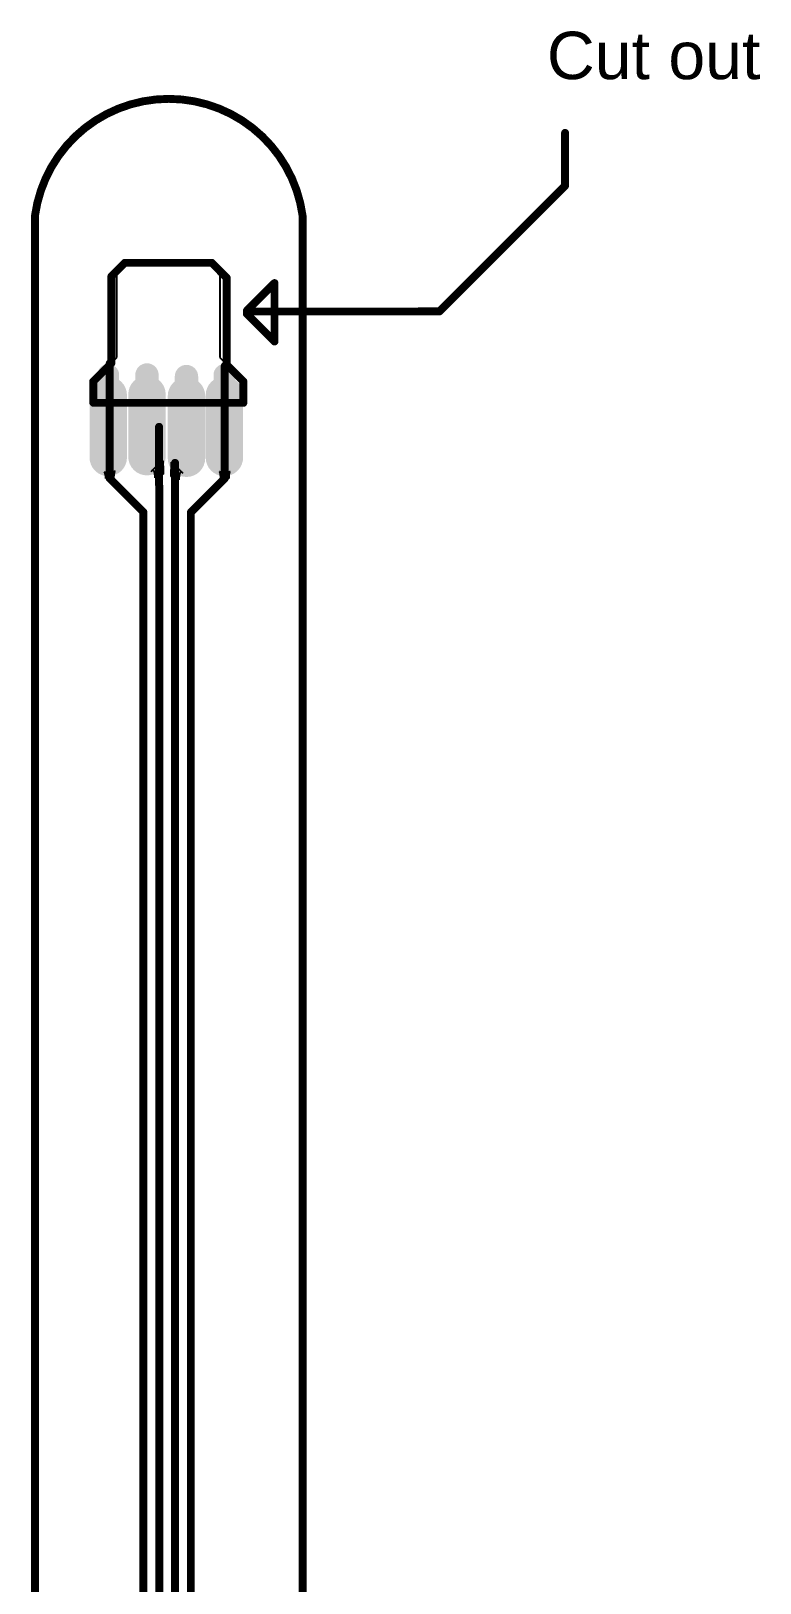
# Model space of a CAD drawing. Header units: inches. Extents: x 0.06 to 0.98, y 0.09 to 4.02.
# Drawn here: x 0.058 to 0.98, y 2.059 to 4.023 of the extents above; entities that cross this region are included whole.
import ezdxf

# ---------------------------------------------------------------- set-up
doc = ezdxf.new("R2010")
doc.units = ezdxf.units.IN
doc.header["$MEASUREMENT"] = 0
for name, color, linetype in [('Bottom Layer', 5, 'Continuous'), ('Bottom Solder', 6, 'Continuous'), ('Mechanical 1', 6, 'Continuous'), ('Multi-Layer', 9, 'Continuous'), ('Pad Holes', 156, 'Continuous'), ('Top Layer', 1, 'Continuous'), ('Top Solder', 216, 'Continuous')]:
    doc.layers.add(name, color=color, linetype=linetype)
doc.styles.add('Arial', font='', dxfattribs={"height": 0.2})
doc.styles.get('Arial').set_extended_font_data('Arial')

# ---------------------------------------------------------------- blocks, each defined once
blk = doc.blocks.new('HE144P_BURIED_632')
at = {"layer": 'Bottom Layer'}
h = blk.add_hatch(color=5, dxfattribs=at)
edge = h.paths.add_edge_path()
edge.add_arc((0, 0.0197), 0.0197, 0, 180)
edge.add_line((-0.0197, 0.0197), (-0.0197, -0.0591))
edge.add_arc((0, -0.0591), 0.0197, 180, 360)
edge.add_line((0.0197, -0.0591), (0.0197, 0.0197))
h = blk.add_hatch(color=5, dxfattribs=at)
edge = h.paths.add_edge_path()
edge.add_arc((0.049, 0.0207), 0.0197, 0, 180)
edge.add_line((0.0293, 0.0207), (0.0293, -0.0581))
edge.add_arc((0.049, -0.0581), 0.0197, 180, 360)
edge.add_line((0.0687, -0.0581), (0.0687, 0.0207))
h = blk.add_hatch(color=5, dxfattribs=at)
edge = h.paths.add_edge_path()
edge.add_arc((0.147, 0.0197), 0.0197, 0, 180)
edge.add_line((0.1273, 0.0197), (0.1273, -0.0591))
edge.add_arc((0.147, -0.0591), 0.0197, 180, 360)
edge.add_line((0.1667, -0.0591), (0.1667, 0.0197))
h = blk.add_hatch(color=5, dxfattribs=at)
edge = h.paths.add_edge_path()
edge.add_arc((0.099, 0.0187), 0.0197, 0, 180)
edge.add_line((0.0793, 0.0187), (0.0793, -0.0601))
edge.add_arc((0.099, -0.0601), 0.0197, 180, 360)
edge.add_line((0.1187, -0.0601), (0.1187, 0.0187))
at = {"layer": 'Bottom Solder'}
h = blk.add_hatch(color=6, dxfattribs=at)
edge = h.paths.add_edge_path()
edge.add_arc((0, 0.0197), 0.0237, 0, 180)
edge.add_line((-0.0237, 0.0197), (-0.0237, -0.0591))
edge.add_arc((0, -0.0591), 0.0237, 180, 360)
edge.add_line((0.0237, -0.0591), (0.0237, 0.0197))
h = blk.add_hatch(color=6, dxfattribs=at)
edge = h.paths.add_edge_path()
edge.add_arc((0.049, 0.0207), 0.0237, 0, 180)
edge.add_line((0.0253, 0.0207), (0.0253, -0.0581))
edge.add_arc((0.049, -0.0581), 0.0237, 180, 360)
edge.add_line((0.0727, -0.0581), (0.0727, 0.0207))
h = blk.add_hatch(color=6, dxfattribs=at)
edge = h.paths.add_edge_path()
edge.add_arc((0.099, 0.0187), 0.0237, 0, 180)
edge.add_line((0.0753, 0.0187), (0.0753, -0.0601))
edge.add_arc((0.099, -0.0601), 0.0237, 180, 360)
edge.add_line((0.1227, -0.0601), (0.1227, 0.0187))
h = blk.add_hatch(color=6, dxfattribs=at)
edge = h.paths.add_edge_path()
edge.add_arc((0.147, 0.0197), 0.0237, 0, 180)
edge.add_line((0.1233, 0.0197), (0.1233, -0.0591))
edge.add_arc((0.147, -0.0591), 0.0237, 180, 360)
edge.add_line((0.1707, -0.0591), (0.1707, 0.0197))
at = {"layer": 'Multi-Layer'}
h = blk.add_hatch(color=9, dxfattribs=at)
edge = h.paths.add_edge_path()
edge.add_arc((0, 0.0197), 0.0197, 0, 180)
edge.add_line((-0.0197, 0.0197), (-0.0197, -0.0591))
edge.add_arc((0, -0.0591), 0.0197, 180, 360)
edge.add_line((0.0197, -0.0591), (0.0197, 0.0197))
h = blk.add_hatch(color=9, dxfattribs=at)
edge = h.paths.add_edge_path()
edge.add_arc((0.049, 0.0207), 0.0197, 0, 180)
edge.add_line((0.0293, 0.0207), (0.0293, -0.0581))
edge.add_arc((0.049, -0.0581), 0.0197, 180, 360)
edge.add_line((0.0687, -0.0581), (0.0687, 0.0207))
h = blk.add_hatch(color=9, dxfattribs=at)
edge = h.paths.add_edge_path()
edge.add_arc((0.147, 0.0197), 0.0197, 0, 180)
edge.add_line((0.1273, 0.0197), (0.1273, -0.0591))
edge.add_arc((0.147, -0.0591), 0.0197, 180, 360)
edge.add_line((0.1667, -0.0591), (0.1667, 0.0197))
h = blk.add_hatch(color=9, dxfattribs=at)
edge = h.paths.add_edge_path()
edge.add_arc((0.099, 0.0187), 0.0197, 0, 180)
edge.add_line((0.0793, 0.0187), (0.0793, -0.0601))
edge.add_arc((0.099, -0.0601), 0.0197, 180, 360)
edge.add_line((0.1187, -0.0601), (0.1187, 0.0187))
at = {"layer": 'Pad Holes'}
h = blk.add_hatch(color=7, dxfattribs=at)
edge = h.paths.add_edge_path()
edge.add_arc((0, 0.0453), 0.0138, 0, 180)
edge.add_line((-0.0138, 0.0453), (-0.0138, -0.0453))
edge.add_arc((0, -0.0453), 0.0138, 180, 360)
edge.add_line((0.0138, -0.0453), (0.0138, 0.0453))
h = blk.add_hatch(color=7, dxfattribs=at)
edge = h.paths.add_edge_path()
edge.add_arc((0.049, 0.0453), 0.0148, 0, 180)
edge.add_line((0.0342, 0.0453), (0.0342, -0.0433))
edge.add_arc((0.049, -0.0433), 0.0148, 180, 360)
edge.add_line((0.0638, -0.0433), (0.0638, 0.0453))
h = blk.add_hatch(color=7, dxfattribs=at)
edge = h.paths.add_edge_path()
edge.add_arc((0.147, 0.0453), 0.0138, 0, 180)
edge.add_line((0.1332, 0.0453), (0.1332, -0.0453))
edge.add_arc((0.147, -0.0453), 0.0138, 180, 360)
edge.add_line((0.1608, -0.0453), (0.1608, 0.0453))
h = blk.add_hatch(color=7, dxfattribs=at)
edge = h.paths.add_edge_path()
edge.add_arc((0.099, 0.0433), 0.0148, 0, 180)
edge.add_line((0.0842, 0.0433), (0.0842, -0.0453))
edge.add_arc((0.099, -0.0453), 0.0148, 180, 360)
edge.add_line((0.1138, -0.0453), (0.1138, 0.0433))
at = {"layer": 'Top Layer'}
h = blk.add_hatch(color=1, dxfattribs=at)
edge = h.paths.add_edge_path()
edge.add_arc((0, 0.0197), 0.0197, 0, 180)
edge.add_line((-0.0197, 0.0197), (-0.0197, -0.0591))
edge.add_arc((0, -0.0591), 0.0197, 180, 360)
edge.add_line((0.0197, -0.0591), (0.0197, 0.0197))
h = blk.add_hatch(color=1, dxfattribs=at)
edge = h.paths.add_edge_path()
edge.add_arc((0.049, 0.0207), 0.0197, 0, 180)
edge.add_line((0.0293, 0.0207), (0.0293, -0.0581))
edge.add_arc((0.049, -0.0581), 0.0197, 180, 360)
edge.add_line((0.0687, -0.0581), (0.0687, 0.0207))
h = blk.add_hatch(color=1, dxfattribs=at)
edge = h.paths.add_edge_path()
edge.add_arc((0.147, 0.0197), 0.0197, 0, 180)
edge.add_line((0.1273, 0.0197), (0.1273, -0.0591))
edge.add_arc((0.147, -0.0591), 0.0197, 180, 360)
edge.add_line((0.1667, -0.0591), (0.1667, 0.0197))
h = blk.add_hatch(color=1, dxfattribs=at)
edge = h.paths.add_edge_path()
edge.add_arc((0.099, 0.0187), 0.0197, 0, 180)
edge.add_line((0.0793, 0.0187), (0.0793, -0.0601))
edge.add_arc((0.099, -0.0601), 0.0197, 180, 360)
edge.add_line((0.1187, -0.0601), (0.1187, 0.0187))
at = {"layer": 'Top Solder'}
h = blk.add_hatch(color=216, dxfattribs=at)
edge = h.paths.add_edge_path()
edge.add_arc((0, 0.0197), 0.0237, 0, 180)
edge.add_line((-0.0237, 0.0197), (-0.0237, -0.0591))
edge.add_arc((0, -0.0591), 0.0237, 180, 360)
edge.add_line((0.0237, -0.0591), (0.0237, 0.0197))
h = blk.add_hatch(color=216, dxfattribs=at)
edge = h.paths.add_edge_path()
edge.add_arc((0.049, 0.0207), 0.0237, 0, 180)
edge.add_line((0.0253, 0.0207), (0.0253, -0.0581))
edge.add_arc((0.049, -0.0581), 0.0237, 180, 360)
edge.add_line((0.0727, -0.0581), (0.0727, 0.0207))
h = blk.add_hatch(color=216, dxfattribs=at)
edge = h.paths.add_edge_path()
edge.add_arc((0.099, 0.0187), 0.0237, 0, 180)
edge.add_line((0.0753, 0.0187), (0.0753, -0.0601))
edge.add_arc((0.099, -0.0601), 0.0237, 180, 360)
edge.add_line((0.1227, -0.0601), (0.1227, 0.0187))
h = blk.add_hatch(color=216, dxfattribs=at)
edge = h.paths.add_edge_path()
edge.add_arc((0.147, 0.0197), 0.0237, 0, 180)
edge.add_line((0.1233, 0.0197), (0.1233, -0.0591))
edge.add_arc((0.147, -0.0591), 0.0237, 180, 360)
edge.add_line((0.1707, -0.0591), (0.1707, 0.0197))
at = {"layer": 'Mechanical 1'}
for points in [[(0.004, 0.1702, 0.01, 0.01, 0), (0.021, 0.1872, 0.01, 0.01, 0)], [(0.021, 0.1872, 0.01, 0.01, 0), (0.131, 0.1872, 0.01, 0.01, 0)], [(0.131, 0.1872, 0.01, 0.01, 0), (0.141, 0.1772, 0.01, 0.01, 0)], [(0.141, 0.1772, 0.01, 0.01, 0), (0.15, 0.1681, 0.01, 0.01, 0)], [(0.004, 0.0602, 0.01, 0.01, 0), (0.004, 0.1702, 0.01, 0.01, 0)], [(0.15, 0.0581, 0.01, 0.01, 0), (0.15, 0.1681, 0.01, 0.01, 0)], [(-0.019, 0.0372, 0.01, 0.01, 0), (0.004, 0.0602, 0.01, 0.01, 0)], [(0.15, 0.0581, 0.01, 0.01, 0), (0.171, 0.0372, 0.01, 0.01, 0)], [(-0.019, 0.0103, 0.01, 0.01, 0), (-0.019, 0.0372, 0.01, 0.01, 0)], [(0.171, 0.01, 0.01, 0.01, 0), (0.171, 0.0372, 0.01, 0.01, 0)], [(-0.019, 0.0103, 0.01, 0.01, 0), (-0.0187, 0.01, 0.01, 0.01, 0)], [(-0.0187, 0.01, 0.01, 0.01, 0), (0.17, 0.01, 0.01, 0.01, 0)]]:
    blk.add_lwpolyline(points, format="xyseb", dxfattribs=at)
for points in [[(0.0185, 0.1872, 0.005, 0.005, 1), (0.0235, 0.1872, 0.005, 0.005, 1)], [(0.0185, 0.1872, 0.005, 0.005, 1), (0.0235, 0.1872, 0.005, 0.005, 1)], [(0.1285, 0.1872, 0.005, 0.005, 1), (0.1335, 0.1872, 0.005, 0.005, 1)], [(0.1285, 0.1872, 0.005, 0.005, 1), (0.1335, 0.1872, 0.005, 0.005, 1)], [(0.1385, 0.1772, 0.005, 0.005, 1), (0.1435, 0.1772, 0.005, 0.005, 1)], [(0.1385, 0.1772, 0.005, 0.005, 1), (0.1435, 0.1772, 0.005, 0.005, 1)], [(0.0015, 0.1702, 0.005, 0.005, 1), (0.0065, 0.1702, 0.005, 0.005, 1)], [(0.0015, 0.1702, 0.005, 0.005, 1), (0.0065, 0.1702, 0.005, 0.005, 1)], [(0.1475, 0.1681, 0.005, 0.005, 1), (0.1525, 0.1681, 0.005, 0.005, 1)], [(0.1475, 0.1681, 0.005, 0.005, 1), (0.1525, 0.1681, 0.005, 0.005, 1)], [(0.0015, 0.0602, 0.005, 0.005, 1), (0.0065, 0.0602, 0.005, 0.005, 1)], [(0.0015, 0.0602, 0.005, 0.005, 1), (0.0065, 0.0602, 0.005, 0.005, 1)], [(0.1475, 0.0581, 0.005, 0.005, 1), (0.1525, 0.0581, 0.005, 0.005, 1)], [(0.1475, 0.0581, 0.005, 0.005, 1), (0.1525, 0.0581, 0.005, 0.005, 1)], [(-0.0215, 0.0372, 0.005, 0.005, 1), (-0.0165, 0.0372, 0.005, 0.005, 1)], [(-0.0215, 0.0372, 0.005, 0.005, 1), (-0.0165, 0.0372, 0.005, 0.005, 1)], [(0.1685, 0.0372, 0.005, 0.005, 1), (0.1735, 0.0372, 0.005, 0.005, 1)], [(0.1685, 0.0372, 0.005, 0.005, 1), (0.1735, 0.0372, 0.005, 0.005, 1)], [(-0.0215, 0.0103, 0.005, 0.005, 1), (-0.0165, 0.0103, 0.005, 0.005, 1)], [(-0.0215, 0.0103, 0.005, 0.005, 1), (-0.0165, 0.0103, 0.005, 0.005, 1)], [(-0.0212, 0.01, 0.005, 0.005, 1), (-0.0162, 0.01, 0.005, 0.005, 1)], [(-0.0212, 0.01, 0.005, 0.005, 1), (-0.0162, 0.01, 0.005, 0.005, 1)], [(0.1675, 0.01, 0.005, 0.005, 1), (0.1725, 0.01, 0.005, 0.005, 1)], [(0.1685, 0.01, 0.005, 0.005, 1), (0.1735, 0.01, 0.005, 0.005, 1)]]:
    blk.add_lwpolyline(points, format="xyseb", close=True, dxfattribs=at)
at = {"layer": 'Multi-Layer'}
for p, q in [((0.011, 0.1772), (0.021, 0.1872)), ((0.011, 0.0672), (0.011, 0.1772)), ((0.021, 0.1872), (0.131, 0.1872)), ((0.131, 0.1872), (0.141, 0.1772)), ((0.141, 0.1772), (0.141, 0.0672)), ((-0.019, 0.0372), (0.011, 0.0672)), ((0.141, 0.0672), (0.171, 0.0372)), ((-0.0187, 0.0369), (-0.019, 0.0372)), ((-0.0187, 0.01), (-0.0187, 0.0369)), ((0.171, 0.0372), (0.171, 0.01)), ((0.171, 0.01), (-0.0187, 0.01))]:
    blk.add_line(p, q, dxfattribs=at)

msp = doc.modelspace()

# ---------------------------------------------------------------- linework, layer by layer
at = {"layer": 'Mechanical 1'}
for points in [[(0.063, 3.7894, 0.01, 0.01, -0.872093), (0.4016, 3.7894, 0.01, 0.01, 0)], [(0.7338, 3.827, 0.01, 0.01, 0), (0.7338, 3.894, 0.01, 0.01, 0)], [(0.5748, 3.668, 0.01, 0.01, 0), (0.7338, 3.827, 0.01, 0.01, 0)], [(0.063, 0.1969, 0.01, 0.01, 0), (0.063, 3.7894, 0.01, 0.01, 0)], [(0.4016, 0.1969, 0.01, 0.01, 0), (0.4016, 3.7894, 0.01, 0.01, 0)], [(0.3311, 3.6689, 0.01, 0.01, 0), (0.3661, 3.7039, 0.01, 0.01, 0)], [(0.3661, 3.6299, 0.01, 0.01, 0), (0.3661, 3.7039, 0.01, 0.01, 0)], [(0.3311, 3.6679, 0.01, 0.01, 0), (0.5511, 3.6679, 0.01, 0.01, 0)], [(0.5478, 3.668, 0.01, 0.01, 0), (0.5748, 3.668, 0.01, 0.01, 0)], [(0.3311, 3.6649, 0.01, 0.01, 0), (0.3661, 3.6299, 0.01, 0.01, 0)]]:
    msp.add_lwpolyline(points, format="xyseb", dxfattribs=at)
for points in [[(0.7313, 3.894, 0.005, 0.005, 1), (0.7363, 3.894, 0.005, 0.005, 1)], [(0.7313, 3.827, 0.005, 0.005, 1), (0.7363, 3.827, 0.005, 0.005, 1)], [(0.7313, 3.827, 0.005, 0.005, 1), (0.7363, 3.827, 0.005, 0.005, 1)], [(0.0605, 3.7894, 0.005, 0.005, 1), (0.0655, 3.7894, 0.005, 0.005, 1)], [(0.0605, 3.7894, 0.005, 0.005, 1), (0.0655, 3.7894, 0.005, 0.005, 1)], [(0.3991, 3.7894, 0.005, 0.005, 1), (0.4041, 3.7894, 0.005, 0.005, 1)], [(0.3991, 3.7894, 0.005, 0.005, 1), (0.4041, 3.7894, 0.005, 0.005, 1)], [(0.3636, 3.7039, 0.005, 0.005, 1), (0.3686, 3.7039, 0.005, 0.005, 1)], [(0.3636, 3.7039, 0.005, 0.005, 1), (0.3686, 3.7039, 0.005, 0.005, 1)], [(0.3286, 3.6689, 0.005, 0.005, 1), (0.3336, 3.6689, 0.005, 0.005, 1)], [(0.3286, 3.6679, 0.005, 0.005, 1), (0.3336, 3.6679, 0.005, 0.005, 1)], [(0.5453, 3.668, 0.005, 0.005, 1), (0.5503, 3.668, 0.005, 0.005, 1)], [(0.5486, 3.6679, 0.005, 0.005, 1), (0.5536, 3.6679, 0.005, 0.005, 1)], [(0.5723, 3.668, 0.005, 0.005, 1), (0.5773, 3.668, 0.005, 0.005, 1)], [(0.5723, 3.668, 0.005, 0.005, 1), (0.5773, 3.668, 0.005, 0.005, 1)], [(0.3286, 3.6649, 0.005, 0.005, 1), (0.3336, 3.6649, 0.005, 0.005, 1)], [(0.3636, 3.6299, 0.005, 0.005, 1), (0.3686, 3.6299, 0.005, 0.005, 1)], [(0.3636, 3.6299, 0.005, 0.005, 1), (0.3686, 3.6299, 0.005, 0.005, 1)]]:
    msp.add_lwpolyline(points, format="xyseb", close=True, dxfattribs=at)
at = {"layer": 'Multi-Layer'}
for p, q in [((0.1597, 3.7124), (0.1767, 3.7295)), ((0.1597, 3.6023), (0.1597, 3.7124)), ((0.1767, 3.7295), (0.2867, 3.7295)), ((0.2867, 3.7295), (0.3053, 3.7109)), ((0.3053, 3.7109), (0.3053, 3.6009)), ((0.137, 3.5792), (0.1597, 3.6023)), ((0.3053, 3.6009), (0.3267, 3.5795)), ((0.137, 3.5523), (0.137, 3.5792)), ((0.3267, 3.5795), (0.3267, 3.5523)), ((0.3267, 3.5523), (0.137, 3.5523))]:
    msp.add_line(p, q, dxfattribs=at)
at = {"layer": 'Top Layer'}
for p, q in [((0.21, 3.4654), (0.2238, 3.4791)), ((0.2238, 3.4791), (0.224, 3.4795)), ((0.224, 3.4795), (0.2242, 3.4794)), ((0.2242, 3.4794), (0.2244, 3.4789)), ((0.2244, 3.4789), (0.2246, 3.4779)), ((0.2246, 3.4779), (0.2247, 3.4764)), ((0.2352, 3.4591), (0.2357, 3.4771)), ((0.2357, 3.4771), (0.2502, 3.4632)), ((0.1505, 3.4644), (0.1645, 3.4658)), ((0.1509, 3.4643), (0.1505, 3.4644)), ((0.1512, 3.4641), (0.1509, 3.4643)), ((0.1515, 3.4638), (0.1512, 3.4641)), ((0.1518, 3.4633), (0.1515, 3.4638)), ((0.152, 3.4626), (0.1518, 3.4633)), ((0.1522, 3.4617), (0.152, 3.4626)), ((0.1525, 3.4582), (0.1522, 3.4617)), ((0.1525, 3.4567), (0.1525, 3.4582)), ((0.1627, 3.4613), (0.1625, 3.4584)), ((0.1625, 3.4584), (0.1625, 3.4567)), ((0.1628, 3.4624), (0.1627, 3.4613)), ((0.163, 3.4634), (0.1628, 3.4624)), ((0.1632, 3.4643), (0.163, 3.4634)), ((0.1635, 3.4649), (0.1632, 3.4643)), ((0.1638, 3.4654), (0.1635, 3.4649)), ((0.1641, 3.4657), (0.1638, 3.4654)), ((0.1645, 3.4658), (0.1641, 3.4657)), ((0.211, 3.4662), (0.21, 3.4654)), ((0.2118, 3.4667), (0.211, 3.4662)), ((0.2126, 3.4668), (0.2118, 3.4667)), ((0.2132, 3.4665), (0.2126, 3.4668)), ((0.2138, 3.4659), (0.2132, 3.4665)), ((0.2142, 3.465), (0.2138, 3.4659)), ((0.2146, 3.4636), (0.2142, 3.465)), ((0.2148, 3.462), (0.2146, 3.4636)), ((0.215, 3.4599), (0.2148, 3.462)), ((0.225, 3.4621), (0.215, 3.4575)), ((0.215, 3.4575), (0.215, 3.4599)), ((0.2247, 3.4764), (0.225, 3.4692)), ((0.225, 3.4692), (0.225, 3.4621)), ((0.2452, 3.455), (0.2352, 3.4591)), ((0.2454, 3.4595), (0.2452, 3.4575)), ((0.2452, 3.4575), (0.2452, 3.455)), ((0.2456, 3.4612), (0.2454, 3.4595)), ((0.246, 3.4626), (0.2456, 3.4612)), ((0.2464, 3.4636), (0.246, 3.4626)), ((0.247, 3.4642), (0.2464, 3.4636)), ((0.2476, 3.4645), (0.247, 3.4642)), ((0.2484, 3.4644), (0.2476, 3.4645)), ((0.2492, 3.464), (0.2484, 3.4644)), ((0.2502, 3.4632), (0.2492, 3.464)), ((0.2963, 3.4649), (0.31, 3.4652)), ((0.2967, 3.4648), (0.2963, 3.4649)), ((0.297, 3.4645), (0.2967, 3.4648)), ((0.2973, 3.4641), (0.297, 3.4645)), ((0.2975, 3.4636), (0.2973, 3.4641)), ((0.2977, 3.4628), (0.2975, 3.4636)), ((0.2979, 3.4619), (0.2977, 3.4628)), ((0.2981, 3.4583), (0.2979, 3.4619)), ((0.2981, 3.4567), (0.2981, 3.4583)), ((0.3082, 3.4583), (0.3081, 3.4567)), ((0.3083, 3.461), (0.3082, 3.4583)), ((0.3084, 3.4621), (0.3083, 3.461)), ((0.3086, 3.4631), (0.3084, 3.4621)), ((0.3088, 3.4638), (0.3086, 3.4631)), ((0.309, 3.4644), (0.3088, 3.4638)), ((0.3093, 3.4649), (0.309, 3.4644)), ((0.3096, 3.4651), (0.3093, 3.4649)), ((0.31, 3.4652), (0.3096, 3.4651)), ((0.1625, 3.4567), (0.1525, 3.4567)), ((0.3081, 3.4567), (0.2981, 3.4567))]:
    msp.add_line(p, q, dxfattribs=at)
for points in [[(0.1575, 3.4567, 0.01, 0.01, 0), (0.1575, 3.6021, 0.01, 0.01, 0)], [(0.3031, 3.4567, 0.01, 0.01, 0), (0.3031, 3.599, 0.01, 0.01, 0)], [(0.22, 3.4482, 0.01, 0.01, 0), (0.22, 3.522, 0.01, 0.01, 0)], [(0.2402, 0.7559, 0.01, 0.01, 0), (0.2402, 3.4764, 0.01, 0.01, 0)], [(0.1575, 3.4567, 0.01, 0.01, 0), (0.2002, 3.414, 0.01, 0.01, 0)], [(0.2602, 3.4137, 0.01, 0.01, 0), (0.3031, 3.4567, 0.01, 0.01, 0)], [(0.22, 3.4482, 0.01, 0.01, 0), (0.2202, 3.4481, 0.01, 0.01, 0)], [(0.2202, 0.7556, 0.01, 0.01, 0), (0.2202, 3.4481, 0.01, 0.01, 0)], [(0.2002, 0.8065, 0.01, 0.01, 0), (0.2002, 3.414, 0.01, 0.01, 0)], [(0.2602, 0.8107, 0.01, 0.01, 0), (0.2602, 3.4137, 0.01, 0.01, 0)]]:
    msp.add_lwpolyline(points, format="xyseb", dxfattribs=at)
for points in [[(0.155, 3.6021, 0.005, 0.005, 1), (0.16, 3.6021, 0.005, 0.005, 1)], [(0.3006, 3.599, 0.005, 0.005, 1), (0.3056, 3.599, 0.005, 0.005, 1)], [(0.2175, 3.522, 0.005, 0.005, 1), (0.2225, 3.522, 0.005, 0.005, 1)], [(0.2377, 3.4764, 0.005, 0.005, 1), (0.2427, 3.4764, 0.005, 0.005, 1)], [(0.155, 3.4567, 0.005, 0.005, 1), (0.16, 3.4567, 0.005, 0.005, 1)], [(0.155, 3.4567, 0.005, 0.005, 1), (0.16, 3.4567, 0.005, 0.005, 1)], [(0.3006, 3.4567, 0.005, 0.005, 1), (0.3056, 3.4567, 0.005, 0.005, 1)], [(0.3006, 3.4567, 0.005, 0.005, 1), (0.3056, 3.4567, 0.005, 0.005, 1)], [(0.2175, 3.4482, 0.005, 0.005, 1), (0.2225, 3.4482, 0.005, 0.005, 1)], [(0.2175, 3.4482, 0.005, 0.005, 1), (0.2225, 3.4482, 0.005, 0.005, 1)], [(0.2177, 3.4481, 0.005, 0.005, 1), (0.2227, 3.4481, 0.005, 0.005, 1)], [(0.2177, 3.4481, 0.005, 0.005, 1), (0.2227, 3.4481, 0.005, 0.005, 1)], [(0.1977, 3.414, 0.005, 0.005, 1), (0.2027, 3.414, 0.005, 0.005, 1)], [(0.1977, 3.414, 0.005, 0.005, 1), (0.2027, 3.414, 0.005, 0.005, 1)], [(0.2577, 3.4137, 0.005, 0.005, 1), (0.2627, 3.4137, 0.005, 0.005, 1)], [(0.2577, 3.4137, 0.005, 0.005, 1), (0.2627, 3.4137, 0.005, 0.005, 1)]]:
    msp.add_lwpolyline(points, format="xyseb", close=True, dxfattribs=at)

# ---------------------------------------------------------------- block references
msp.add_blockref('HE144P_BURIED_632', (0.1557, 3.5423))

# ---------------------------------------------------------------- texts
at = {"layer": 'Mechanical 1', "style": 'Arial'}
msp.add_text('Cut out', height=0.06, rotation=360, dxfattribs=at).set_placement((0.7108, 3.962))

doc.saveas('drawing.dxf')
